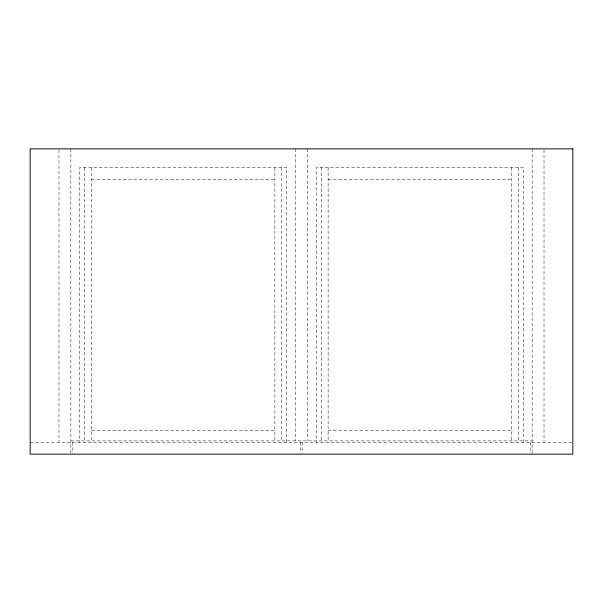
<?xml version="1.0" encoding="UTF-8"?>
<svg xmlns="http://www.w3.org/2000/svg" width="603" height="603" viewBox="0 0 603 603"><rect width="100%" height="100%" fill="white"/><g stroke="black" fill="none" stroke-linecap="round" stroke-linejoin="round"><path stroke-width="0.45" stroke-dasharray="3.02 2.26" d="M91.543 179.393L274.87 179.393M328.13 179.393L511.457 179.393M91.543 430.391L274.87 430.391M328.13 430.391L511.457 430.391M70.853 440.906L532.148 440.906M30.15 442.263L572.85 442.263M544.019 149.808L544.019 442.263M532.148 148.866L532.148 454.134M530.791 442.263L530.791 453.222M523.329 442.263L523.329 167.521L316.251 167.521L316.251 442.263M518.241 167.521L518.241 442.263M511.457 167.521L511.457 442.263M328.122 167.521L328.122 442.263M321.339 167.521L321.339 442.263M307.432 148.866L307.432 440.906M302.178 442.263L302.178 453.222M300.822 442.263L300.822 453.222M295.56 148.866L295.56 440.906M286.742 442.263L286.742 167.521L79.671 167.521L79.671 442.263M281.661 167.521L281.654 442.263M274.87 167.521L274.87 442.263M91.543 167.521L91.543 442.263M84.759 167.521L84.759 442.263M72.209 442.263L72.209 453.222M70.853 148.866L70.853 453.222M58.981 149.808L58.981 442.263"/><path stroke-width="0.9" d="M572.85 148.866L30.15 148.866L30.15 454.134L572.85 454.134L572.85 148.866"/></g></svg>
